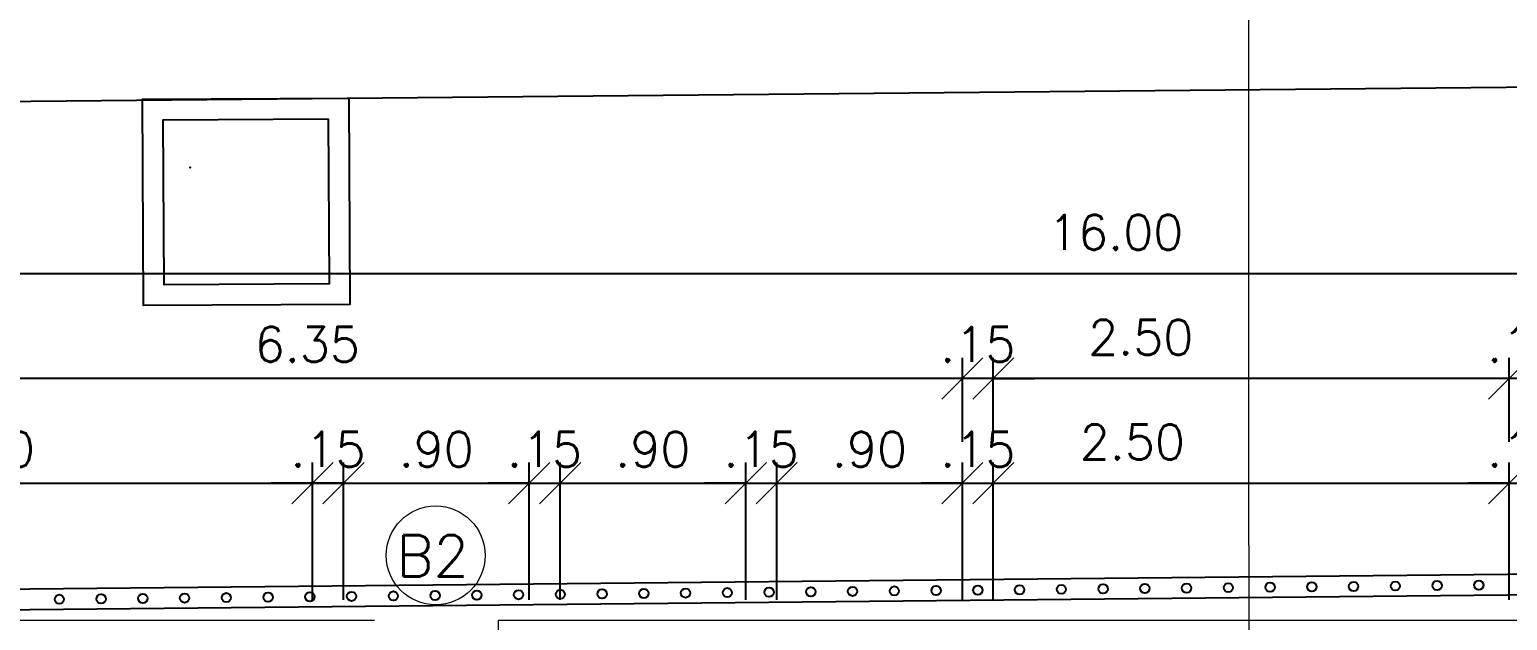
# Model space of a CAD drawing. Header units: millimetres. Extents: x 521 to 1055, y 261 to 520.
# Drawn here: x 702.96 to 710.12, y 424.25 to 427.11 of the extents above; entities that cross this region are included whole.
import ezdxf
from ezdxf.enums import TextEntityAlignment as Align

# ---------------------------------------------------------------- set-up
doc = ezdxf.new("R2010")
doc.units = ezdxf.units.MM
doc.linetypes.add('CONTINU', pattern=[0])
doc.linetypes.add('DASHDOTX2', pattern=[2, 1, -0.5, 0, -0.5])
doc.layers.add('0.1', color=8, linetype='Continuous', lineweight=13)
for name, color, linetype in [('01', 8, 'Continuous'), ('02', 1, 'Continuous'), ('parede', 5, 'Continuous'), ('PENA_02_VEG', 8, 'Continuous')]:
    doc.layers.add(name, color=color, linetype=linetype)
doc.styles.add('ROMANS', font='romans')
doc.styles.get("Standard").update_dxf_attribs({"font": 'romans.shx'})
doc.dimstyles.new('Fares Eng - 50', dxfattribs={"dimscale": 2, "dimtxt": 0.085, "dimasz": 0.1, "dimexe": 0.05, "dimexo": 0.05, "dimgap": 0.04, "dimtad": 1, "dimzin": 4, "dimdsep": 46, "dimtxsty": 'ROMANS', "dimblk1": 'OBLIQUE', "dimblk2": 'OBLIQUE', "dimsah": 1, "dimcen": 0.05, "dimdle": 0.05, "dimclrd": 8, "dimclre": 8, "dimclrt": 8, "dimaunit": 1, "dimadec": 0, "dimazin": 0, "dimtfac": 1, "dimtix": 1, "dimtmove": 2, "dimatfit": 0, "dimldrblk": 'OPEN90', "dimfxl": 1, "dimtolj": 1, "dimtzin": 0, "dimarcsym": 0})

# ---------------------------------------------------------------- blocks, each defined once
blk = doc.blocks.new('_OBLIQUE')
at = {"color": 0, "linetype": 'ByBlock'}
blk.add_line((-0.5, -0.5), (0.5, 0.5), dxfattribs=at)
blk = doc.blocks.new('*D459')
at = {"layer": '0.1', "color": 8, "linetype": 'CONTINU', "lineweight": -2, "transparency": 16777216}
for p, q in [((701.1264, 424.3465), (701.1264, 425.0113)), ((704.3264, 424.3465), (704.3264, 425.0113)), ((701.0264, 424.9113), (704.4264, 424.9113))]:
    blk.add_line(p, q, dxfattribs=at)
at = {"layer": 'DEFPOINTS', "color": 0, "linetype": 'CONTINU', "lineweight": -2, "transparency": 16777216}
for p in [(704.3264, 424.9113), (701.1264, 424.2465), (704.3264, 424.2465)]:
    blk.add_point(p, dxfattribs=at)
at = {"layer": '0.1', "color": 8, "linetype": 'CONTINU', "lineweight": -2, "transparency": 16777216, "xscale": 0.2, "yscale": 0.2, "zscale": 0.2, "rotation": 180}
blk.add_blockref('_OBLIQUE', (701.1264, 424.9113), dxfattribs=at)
at = {"layer": '0.1', "color": 8, "linetype": 'CONTINU', "lineweight": -2, "transparency": 16777216, "xscale": 0.2, "yscale": 0.2, "zscale": 0.2}
blk.add_blockref('_OBLIQUE', (704.3264, 424.9113), dxfattribs=at)
at = {"layer": '0.1', "color": 8, "linetype": 'CONTINU', "transparency": 16777216, "insert": (702.7264, 425.0763), "char_height": 0.17, "attachment_point": 5, "style": 'ROMANS'}
blk.add_mtext('\\A1;3.20', dxfattribs=at)
blk = doc.blocks.new('_Open90')
at = {"color": 0, "linetype": 'ByBlock', "lineweight": -2}
for p, q in [((-0.5, 0.5), (0, 0)), ((0, 0), (-1, 0)), ((0, 0), (-0.5, -0.5))]:
    blk.add_line(p, q, dxfattribs=at)
blk = doc.blocks.new('*D461')
at = {"layer": '0.1', "color": 8, "lineweight": -2, "transparency": 16777216}
for p, q in [((704.4764, 424.3465), (704.4764, 425.0113)), ((705.3764, 424.3465), (705.3764, 425.0113)), ((704.3764, 424.9113), (705.4764, 424.9113))]:
    blk.add_line(p, q, dxfattribs=at)
at = {"layer": 'DEFPOINTS', "color": 0, "lineweight": -2, "transparency": 16777216}
for p in [(705.3764, 424.9113), (704.4764, 424.2465), (705.3764, 424.2465)]:
    blk.add_point(p, dxfattribs=at)
at = {"layer": '0.1', "color": 8, "lineweight": -2, "transparency": 16777216, "xscale": 0.2, "yscale": 0.2, "zscale": 0.2, "rotation": 180}
blk.add_blockref('_OBLIQUE', (704.4764, 424.9113), dxfattribs=at)
at = {"layer": '0.1', "color": 8, "lineweight": -2, "transparency": 16777216, "xscale": 0.2, "yscale": 0.2, "zscale": 0.2}
blk.add_blockref('_OBLIQUE', (705.3764, 424.9113), dxfattribs=at)
at = {"layer": '0.1', "color": 8, "transparency": 16777216, "insert": (704.9264, 425.0763), "char_height": 0.17, "attachment_point": 5, "style": 'ROMANS'}
blk.add_mtext('\\A1;.90', dxfattribs=at)
blk = doc.blocks.new('*D462')
at = {"layer": '0.1', "color": 8, "linetype": 'CONTINU', "lineweight": -2, "transparency": 16777216}
for p, q in [((704.3264, 424.3465), (704.3264, 425.0113)), ((704.4764, 424.3465), (704.4764, 425.0113)), ((704.3264, 424.9113), (704.1264, 424.9113)), ((704.4764, 424.9113), (704.3264, 424.9113)), ((704.4764, 424.9113), (704.6764, 424.9113))]:
    blk.add_line(p, q, dxfattribs=at)
at = {"layer": 'DEFPOINTS', "color": 0, "linetype": 'CONTINU', "lineweight": -2, "transparency": 16777216}
for p in [(704.3264, 424.9113), (704.3264, 424.2465), (704.4764, 424.2465)]:
    blk.add_point(p, dxfattribs=at)
at = {"layer": '0.1', "color": 8, "linetype": 'CONTINU', "lineweight": -2, "transparency": 16777216, "xscale": 0.2, "yscale": 0.2, "zscale": 0.2}
blk.add_blockref('_OBLIQUE', (704.3264, 424.9113), dxfattribs=at)
at = {"layer": '0.1', "color": 8, "linetype": 'CONTINU', "lineweight": -2, "transparency": 16777216, "xscale": 0.2, "yscale": 0.2, "zscale": 0.2, "rotation": 180}
blk.add_blockref('_OBLIQUE', (704.4764, 424.9113), dxfattribs=at)
at = {"layer": '0.1', "color": 8, "linetype": 'CONTINU', "transparency": 16777216, "insert": (704.4014, 425.0763), "char_height": 0.17, "attachment_point": 5, "style": 'ROMANS'}
blk.add_mtext('\\A1;.15', dxfattribs=at)
blk = doc.blocks.new('*D463')
at = {"layer": '0.1', "color": 8, "lineweight": -2, "transparency": 16777216}
for p, q in [((705.3764, 424.3465), (705.3764, 425.0113)), ((705.5264, 424.3465), (705.5264, 425.0113)), ((705.3764, 424.9113), (705.1764, 424.9113)), ((705.3764, 424.9113), (705.5264, 424.9113)), ((705.5264, 424.9113), (705.7264, 424.9113))]:
    blk.add_line(p, q, dxfattribs=at)
at = {"layer": 'DEFPOINTS', "color": 0, "lineweight": -2, "transparency": 16777216}
for p in [(705.5264, 424.9113), (705.3764, 424.2465), (705.5264, 424.2465)]:
    blk.add_point(p, dxfattribs=at)
at = {"layer": '0.1', "color": 8, "lineweight": -2, "transparency": 16777216, "xscale": 0.2, "yscale": 0.2, "zscale": 0.2}
blk.add_blockref('_OBLIQUE', (705.3764, 424.9113), dxfattribs=at)
at = {"layer": '0.1', "color": 8, "lineweight": -2, "transparency": 16777216, "xscale": 0.2, "yscale": 0.2, "zscale": 0.2, "rotation": 180}
blk.add_blockref('_OBLIQUE', (705.5264, 424.9113), dxfattribs=at)
at = {"layer": '0.1', "color": 8, "transparency": 16777216, "insert": (705.4514, 425.0763), "char_height": 0.17, "attachment_point": 5, "style": 'ROMANS'}
blk.add_mtext('\\A1;.15', dxfattribs=at)
blk = doc.blocks.new('*D464')
at = {"layer": '0.1', "color": 8, "lineweight": -2, "transparency": 16777216}
for p, q in [((705.5264, 424.3465), (705.5264, 425.0113)), ((706.4264, 424.3465), (706.4264, 425.0113)), ((705.4264, 424.9113), (706.5264, 424.9113))]:
    blk.add_line(p, q, dxfattribs=at)
at = {"layer": 'DEFPOINTS', "color": 0, "lineweight": -2, "transparency": 16777216}
for p in [(706.4264, 424.9113), (705.5264, 424.2465), (706.4264, 424.2465)]:
    blk.add_point(p, dxfattribs=at)
at = {"layer": '0.1', "color": 8, "lineweight": -2, "transparency": 16777216, "xscale": 0.2, "yscale": 0.2, "zscale": 0.2, "rotation": 180}
blk.add_blockref('_OBLIQUE', (705.5264, 424.9113), dxfattribs=at)
at = {"layer": '0.1', "color": 8, "lineweight": -2, "transparency": 16777216, "xscale": 0.2, "yscale": 0.2, "zscale": 0.2}
blk.add_blockref('_OBLIQUE', (706.4264, 424.9113), dxfattribs=at)
at = {"layer": '0.1', "color": 8, "transparency": 16777216, "insert": (705.9764, 425.0763), "char_height": 0.17, "attachment_point": 5, "style": 'ROMANS'}
blk.add_mtext('\\A1;.90', dxfattribs=at)
blk = doc.blocks.new('*D465')
at = {"layer": '0.1', "color": 8, "linetype": 'CONTINU', "lineweight": -2, "transparency": 16777216}
for p, q in [((706.4264, 424.3465), (706.4264, 425.0113)), ((706.5764, 424.3465), (706.5764, 425.0113)), ((706.4264, 424.9113), (706.2264, 424.9113)), ((706.4264, 424.9113), (706.5764, 424.9113)), ((706.5764, 424.9113), (706.7764, 424.9113))]:
    blk.add_line(p, q, dxfattribs=at)
at = {"layer": 'DEFPOINTS', "color": 0, "linetype": 'CONTINU', "lineweight": -2, "transparency": 16777216}
for p in [(706.5764, 424.9113), (706.4264, 424.2465), (706.5764, 424.2465)]:
    blk.add_point(p, dxfattribs=at)
at = {"layer": '0.1', "color": 8, "linetype": 'CONTINU', "lineweight": -2, "transparency": 16777216, "xscale": 0.2, "yscale": 0.2, "zscale": 0.2}
blk.add_blockref('_OBLIQUE', (706.4264, 424.9113), dxfattribs=at)
at = {"layer": '0.1', "color": 8, "linetype": 'CONTINU', "lineweight": -2, "transparency": 16777216, "xscale": 0.2, "yscale": 0.2, "zscale": 0.2, "rotation": 180}
blk.add_blockref('_OBLIQUE', (706.5764, 424.9113), dxfattribs=at)
at = {"layer": '0.1', "color": 8, "linetype": 'CONTINU', "transparency": 16777216, "insert": (706.5014, 425.0763), "char_height": 0.17, "attachment_point": 5, "style": 'ROMANS'}
blk.add_mtext('\\A1;.15', dxfattribs=at)
blk = doc.blocks.new('*D466')
at = {"layer": '0.1', "color": 8, "linetype": 'CONTINU', "lineweight": -2, "transparency": 16777216}
for p, q in [((706.5764, 424.3465), (706.5764, 425.0113)), ((707.4764, 424.3465), (707.4764, 425.0113)), ((706.4764, 424.9113), (707.5764, 424.9113))]:
    blk.add_line(p, q, dxfattribs=at)
at = {"layer": 'DEFPOINTS', "color": 0, "linetype": 'CONTINU', "lineweight": -2, "transparency": 16777216}
for p in [(707.4764, 424.9113), (706.5764, 424.2465), (707.4764, 424.2465)]:
    blk.add_point(p, dxfattribs=at)
at = {"layer": '0.1', "color": 8, "linetype": 'CONTINU', "lineweight": -2, "transparency": 16777216, "xscale": 0.2, "yscale": 0.2, "zscale": 0.2, "rotation": 180}
blk.add_blockref('_OBLIQUE', (706.5764, 424.9113), dxfattribs=at)
at = {"layer": '0.1', "color": 8, "linetype": 'CONTINU', "lineweight": -2, "transparency": 16777216, "xscale": 0.2, "yscale": 0.2, "zscale": 0.2}
blk.add_blockref('_OBLIQUE', (707.4764, 424.9113), dxfattribs=at)
at = {"layer": '0.1', "color": 8, "linetype": 'CONTINU', "transparency": 16777216, "insert": (707.0264, 425.0763), "char_height": 0.17, "attachment_point": 5, "style": 'ROMANS'}
blk.add_mtext('\\A1;.90', dxfattribs=at)
blk = doc.blocks.new('*D467')
at = {"layer": '0.1', "color": 8, "linetype": 'CONTINU', "lineweight": -2, "transparency": 16777216}
for p, q in [((707.4764, 424.3465), (707.4764, 425.0113)), ((707.6264, 424.3465), (707.6264, 425.0113)), ((707.4764, 424.9113), (707.2764, 424.9113)), ((707.4764, 424.9113), (707.6264, 424.9113)), ((707.6264, 424.9113), (707.8264, 424.9113))]:
    blk.add_line(p, q, dxfattribs=at)
at = {"layer": 'DEFPOINTS', "color": 0, "linetype": 'CONTINU', "lineweight": -2, "transparency": 16777216}
for p in [(707.6264, 424.9113), (707.4764, 424.2465), (707.6264, 424.2465)]:
    blk.add_point(p, dxfattribs=at)
at = {"layer": '0.1', "color": 8, "linetype": 'CONTINU', "lineweight": -2, "transparency": 16777216, "xscale": 0.2, "yscale": 0.2, "zscale": 0.2}
blk.add_blockref('_OBLIQUE', (707.4764, 424.9113), dxfattribs=at)
at = {"layer": '0.1', "color": 8, "linetype": 'CONTINU', "lineweight": -2, "transparency": 16777216, "xscale": 0.2, "yscale": 0.2, "zscale": 0.2, "rotation": 180}
blk.add_blockref('_OBLIQUE', (707.6264, 424.9113), dxfattribs=at)
at = {"layer": '0.1', "color": 8, "linetype": 'CONTINU', "transparency": 16777216, "insert": (707.5514, 425.0763), "char_height": 0.17, "attachment_point": 5, "style": 'ROMANS'}
blk.add_mtext('\\A1;.15', dxfattribs=at)
blk = doc.blocks.new('*D468')
at = {"layer": '0.1', "color": 8, "linetype": 'CONTINU', "lineweight": -2, "transparency": 16777216}
for p, q in [((707.6264, 424.3465), (707.6264, 425.0113)), ((710.1264, 424.3465), (710.1264, 425.0113)), ((707.5264, 424.9113), (710.2264, 424.9113))]:
    blk.add_line(p, q, dxfattribs=at)
at = {"layer": 'DEFPOINTS', "color": 0, "linetype": 'CONTINU', "lineweight": -2, "transparency": 16777216}
for p in [(710.1264, 424.9113), (707.6264, 424.2465), (710.1264, 424.2465)]:
    blk.add_point(p, dxfattribs=at)
at = {"layer": '0.1', "color": 8, "linetype": 'CONTINU', "lineweight": -2, "transparency": 16777216, "xscale": 0.2, "yscale": 0.2, "zscale": 0.2, "rotation": 180}
blk.add_blockref('_OBLIQUE', (707.6264, 424.9113), dxfattribs=at)
at = {"layer": '0.1', "color": 8, "linetype": 'CONTINU', "lineweight": -2, "transparency": 16777216, "xscale": 0.2, "yscale": 0.2, "zscale": 0.2}
blk.add_blockref('_OBLIQUE', (710.1264, 424.9113), dxfattribs=at)
at = {"layer": '0.1', "color": 8, "linetype": 'CONTINU', "transparency": 16777216, "insert": (708.3005, 425.1113), "char_height": 0.17, "attachment_point": 5, "style": 'ROMANS'}
blk.add_mtext('\\A1;2.50', dxfattribs=at)
blk = doc.blocks.new('*D469')
at = {"layer": '0.1', "color": 8, "linetype": 'CONTINU', "lineweight": -2, "transparency": 16777216}
for p, q in [((710.1264, 424.3465), (710.1264, 425.0113)), ((710.2764, 424.3465), (710.2764, 425.0113)), ((710.1264, 424.9113), (709.9264, 424.9113)), ((710.1264, 424.9113), (710.2764, 424.9113)), ((710.2764, 424.9113), (710.4764, 424.9113))]:
    blk.add_line(p, q, dxfattribs=at)
at = {"layer": 'DEFPOINTS', "color": 0, "linetype": 'CONTINU', "lineweight": -2, "transparency": 16777216}
for p in [(710.2764, 424.9113), (710.1264, 424.2465), (710.2764, 424.2465)]:
    blk.add_point(p, dxfattribs=at)
at = {"layer": '0.1', "color": 8, "linetype": 'CONTINU', "lineweight": -2, "transparency": 16777216, "xscale": 0.2, "yscale": 0.2, "zscale": 0.2}
blk.add_blockref('_OBLIQUE', (710.1264, 424.9113), dxfattribs=at)
at = {"layer": '0.1', "color": 8, "linetype": 'CONTINU', "lineweight": -2, "transparency": 16777216, "xscale": 0.2, "yscale": 0.2, "zscale": 0.2, "rotation": 180}
blk.add_blockref('_OBLIQUE', (710.2764, 424.9113), dxfattribs=at)
at = {"layer": '0.1', "color": 8, "linetype": 'CONTINU', "transparency": 16777216, "insert": (710.2014, 425.0763), "char_height": 0.17, "attachment_point": 5, "style": 'ROMANS'}
blk.add_mtext('\\A1;.15', dxfattribs=at)
blk = doc.blocks.new('*D478')
at = {"layer": '0.1', "color": 8, "linetype": 'CONTINU', "lineweight": -2, "transparency": 16777216}
for p, q in [((710.1264, 425.1113), (710.1264, 425.519)), ((710.2764, 425.1113), (710.2764, 425.519)), ((710.1264, 425.419), (709.9264, 425.419)), ((710.2764, 425.419), (710.1264, 425.419)), ((710.2764, 425.419), (710.4764, 425.419))]:
    blk.add_line(p, q, dxfattribs=at)
at = {"layer": 'DEFPOINTS', "color": 0, "linetype": 'CONTINU', "lineweight": -2, "transparency": 16777216}
for p in [(710.1264, 425.419), (710.1264, 425.0113), (710.2764, 425.0113)]:
    blk.add_point(p, dxfattribs=at)
at = {"layer": '0.1', "color": 8, "linetype": 'CONTINU', "lineweight": -2, "transparency": 16777216, "xscale": 0.2, "yscale": 0.2, "zscale": 0.2}
blk.add_blockref('_OBLIQUE', (710.1264, 425.419), dxfattribs=at)
at = {"layer": '0.1', "color": 8, "linetype": 'CONTINU', "lineweight": -2, "transparency": 16777216, "xscale": 0.2, "yscale": 0.2, "zscale": 0.2, "rotation": 180}
blk.add_blockref('_OBLIQUE', (710.2764, 425.419), dxfattribs=at)
at = {"layer": '0.1', "color": 8, "linetype": 'CONTINU', "transparency": 16777216, "insert": (710.2014, 425.584), "char_height": 0.17, "attachment_point": 5, "style": 'ROMANS'}
blk.add_mtext('\\A1;.15', dxfattribs=at)
blk = doc.blocks.new('*D479')
at = {"layer": '0.1', "color": 8, "linetype": 'CONTINU', "lineweight": -2, "transparency": 16777216}
for p, q in [((707.6264, 425.1113), (707.6264, 425.519)), ((710.1264, 425.1113), (710.1264, 425.519)), ((710.2264, 425.419), (707.5264, 425.419))]:
    blk.add_line(p, q, dxfattribs=at)
at = {"layer": 'DEFPOINTS', "color": 0, "linetype": 'CONTINU', "lineweight": -2, "transparency": 16777216}
for p in [(707.6264, 425.419), (707.6264, 425.0113), (710.1264, 425.0113)]:
    blk.add_point(p, dxfattribs=at)
at = {"layer": '0.1', "color": 8, "linetype": 'CONTINU', "lineweight": -2, "transparency": 16777216, "xscale": 0.2, "yscale": 0.2, "zscale": 0.2, "rotation": 180}
blk.add_blockref('_OBLIQUE', (707.6264, 425.419), dxfattribs=at)
at = {"layer": '0.1', "color": 8, "linetype": 'CONTINU', "lineweight": -2, "transparency": 16777216, "xscale": 0.2, "yscale": 0.2, "zscale": 0.2}
blk.add_blockref('_OBLIQUE', (710.1264, 425.419), dxfattribs=at)
at = {"layer": '0.1', "color": 8, "linetype": 'CONTINU', "transparency": 16777216, "insert": (708.341, 425.619), "char_height": 0.17, "attachment_point": 5, "style": 'ROMANS'}
blk.add_mtext('\\A1;2.50', dxfattribs=at)
blk = doc.blocks.new('*D480')
at = {"layer": '0.1', "color": 8, "linetype": 'CONTINU', "lineweight": -2, "transparency": 16777216}
for p, q in [((707.4764, 425.1113), (707.4764, 425.519)), ((707.6264, 425.1113), (707.6264, 425.519)), ((707.4764, 425.419), (707.2764, 425.419)), ((707.6264, 425.419), (707.4764, 425.419)), ((707.6264, 425.419), (707.8264, 425.419))]:
    blk.add_line(p, q, dxfattribs=at)
at = {"layer": 'DEFPOINTS', "color": 0, "linetype": 'CONTINU', "lineweight": -2, "transparency": 16777216}
for p in [(707.4764, 425.419), (707.4764, 425.0113), (707.6264, 425.0113)]:
    blk.add_point(p, dxfattribs=at)
at = {"layer": '0.1', "color": 8, "linetype": 'CONTINU', "lineweight": -2, "transparency": 16777216, "xscale": 0.2, "yscale": 0.2, "zscale": 0.2}
blk.add_blockref('_OBLIQUE', (707.4764, 425.419), dxfattribs=at)
at = {"layer": '0.1', "color": 8, "linetype": 'CONTINU', "lineweight": -2, "transparency": 16777216, "xscale": 0.2, "yscale": 0.2, "zscale": 0.2, "rotation": 180}
blk.add_blockref('_OBLIQUE', (707.6264, 425.419), dxfattribs=at)
at = {"layer": '0.1', "color": 8, "linetype": 'CONTINU', "transparency": 16777216, "insert": (707.5514, 425.584), "char_height": 0.17, "attachment_point": 5, "style": 'ROMANS'}
blk.add_mtext('\\A1;.15', dxfattribs=at)
blk = doc.blocks.new('*D481')
at = {"layer": '0.1', "color": 8, "linetype": 'CONTINU', "lineweight": -2, "transparency": 16777216}
for p, q in [((701.1264, 425.1113), (701.1264, 425.519)), ((707.4764, 425.1113), (707.4764, 425.519)), ((707.5764, 425.419), (701.0264, 425.419))]:
    blk.add_line(p, q, dxfattribs=at)
at = {"layer": 'DEFPOINTS', "color": 0, "linetype": 'CONTINU', "lineweight": -2, "transparency": 16777216}
for p in [(701.1264, 425.419), (701.1264, 425.0113), (707.4764, 425.0113)]:
    blk.add_point(p, dxfattribs=at)
at = {"layer": '0.1', "color": 8, "linetype": 'CONTINU', "lineweight": -2, "transparency": 16777216, "xscale": 0.2, "yscale": 0.2, "zscale": 0.2, "rotation": 180}
blk.add_blockref('_OBLIQUE', (701.1264, 425.419), dxfattribs=at)
at = {"layer": '0.1', "color": 8, "linetype": 'CONTINU', "lineweight": -2, "transparency": 16777216, "xscale": 0.2, "yscale": 0.2, "zscale": 0.2}
blk.add_blockref('_OBLIQUE', (707.4764, 425.419), dxfattribs=at)
at = {"layer": '0.1', "color": 8, "linetype": 'CONTINU', "transparency": 16777216, "insert": (704.3014, 425.584), "char_height": 0.17, "attachment_point": 5, "style": 'ROMANS'}
blk.add_mtext('\\A1;6.35', dxfattribs=at)
blk = doc.blocks.new('*D483')
at = {"layer": '0.1', "color": 8, "linetype": 'CONTINU', "lineweight": -2, "transparency": 16777216}
for p, q in [((700.8764, 425.619), (700.8764, 426.0268)), ((716.8764, 425.619), (716.8764, 426.0268)), ((716.9764, 425.9268), (700.7764, 425.9268))]:
    blk.add_line(p, q, dxfattribs=at)
at = {"layer": 'DEFPOINTS', "color": 0, "linetype": 'CONTINU', "lineweight": -2, "transparency": 16777216}
for p in [(700.8764, 425.9268), (700.8764, 425.519), (716.8764, 425.519)]:
    blk.add_point(p, dxfattribs=at)
at = {"layer": '0.1', "color": 8, "linetype": 'CONTINU', "lineweight": -2, "transparency": 16777216, "xscale": 0.2, "yscale": 0.2, "zscale": 0.2, "rotation": 180}
blk.add_blockref('_OBLIQUE', (700.8764, 425.9268), dxfattribs=at)
at = {"layer": '0.1', "color": 8, "linetype": 'CONTINU', "lineweight": -2, "transparency": 16777216, "xscale": 0.2, "yscale": 0.2, "zscale": 0.2}
blk.add_blockref('_OBLIQUE', (716.8764, 425.9268), dxfattribs=at)
at = {"layer": '0.1', "color": 8, "linetype": 'CONTINU', "transparency": 16777216, "insert": (708.2194, 426.1268), "char_height": 0.17, "attachment_point": 5, "style": 'ROMANS'}
blk.add_mtext('\\A1;16.00', dxfattribs=at)
blk = doc.blocks.new('Cor-4A')
h = blk.add_hatch(color=1)
edge = h.paths.add_edge_path()
edge.add_line((-0.000046, -0.007316), (-0.007572, 0))
edge.add_line((-0.007572, 0), (-0.000141, 0.007314))
edge.add_line((-0.000141, 0.007314), (-0.000141, 0.004997))
edge.add_arc((0.000001, 0), 0.004999, 91.62163, 269.46796)
edge.add_line((-0.000046, -0.004999), (-0.000046, -0.007316))
at = {"linetype": 'DASHDOTX2'}
blk.add_line((0, 0.037351), (0, 0.004998), dxfattribs=at)
at = {"color": 1}
blk.add_lwpolyline([(-0.000046, -0.007316), (-0.007572, 0), (-0.000141, 0.007314), (-0.000141, 0.004997, 0.98138), (-0.000046, -0.004999)], format="xyb", close=True, dxfattribs=at)
blk.add_circle((0, 0), 0.004998, dxfattribs=at)
at = {"color": 3, "style": 'ROMANS'}
blk.add_attdef('O', text='', height=0.006, rotation=90, dxfattribs=at).set_placement((0.000194, 0), align=Align.MIDDLE)
blk = doc.blocks.new('SUP')
at = {"layer": '01', "color": 8}
for p, q in [((247.1784, 61.9223), (222.7, 61.6788)), ((247.1784, 61.8223), (222.8, 61.5798))]:
    blk.add_line(p, q, dxfattribs=at)
at = {"layer": '02', "color": 8}
blk.add_line((220.1873, 64.0216), (246.6776, 64.2719), dxfattribs=at)
at = {"layer": '02', "color": 8, "linetype": 'CONTINU', "lineweight": -2}
for points in [[(226.1765, 64.0782), (226.1814, 63.0782), (225.1815, 63.0732), (225.1765, 64.0732), (226.1765, 64.0782)], [(226.077, 63.9777), (226.081, 63.1777), (225.281, 63.1737), (225.277, 63.9737), (226.077, 63.9777)]]:
    blk.add_lwpolyline(points, dxfattribs=at)
at = {"layer": 'parede', "color": 8}
for centre in [(225.1779, 61.6534), (225.3803, 61.6555), (225.5826, 61.6575), (225.785, 61.6595), (225.9873, 61.6615), (226.1897, 61.6635), (226.3921, 61.6655), (226.5944, 61.6675), (226.7968, 61.6695), (226.9991, 61.6716), (227.2015, 61.6736), (227.4038, 61.6756), (227.6062, 61.6776), (227.8085, 61.6796), (228.0109, 61.6816), (228.2133, 61.6836), (228.4156, 61.6857), (228.618, 61.6877), (228.8203, 61.6897), (229.0227, 61.6917), (229.225, 61.6937), (229.4274, 61.6957), (229.6297, 61.6977), (229.8321, 61.6997), (230.0345, 61.7018), (230.2368, 61.7038), (230.4392, 61.7058), (230.6415, 61.7078), (230.8439, 61.7098), (231.0462, 61.7118), (231.2486, 61.7138), (231.4509, 61.7159), (231.6533, 61.7179), (224.7732, 61.6494), (224.9756, 61.6514)]:
    blk.add_circle(centre, 0.0225, dxfattribs=at)
at = {"layer": 'PENA_02_VEG', "color": 8, "linetype": 'Continuous'}
blk.add_point((225.4075, 63.7416), dxfattribs=at)

msp = doc.modelspace()

# ---------------------------------------------------------------- linework, layer by layer
at = {"layer": '0.1', "color": 8, "linetype": 'DASHDOTX2', "ltscale": 0.5}
msp.add_line((708.86557, 424.60892), (708.86557, 371.68747), dxfattribs=at)
at = {"layer": '0.1', "color": 7}
for p, q in [((704.62637, 424.24649), (700.87637, 424.24649)), ((716.87637, 424.24649), (705.22637, 424.24649)), ((705.22637, 424.24649), (705.22637, 423.99649))]:
    msp.add_line(p, q, dxfattribs=at)
at = {"layer": '0.1', "color": 8}
msp.add_circle((704.92365, 424.56165), 0.23964, dxfattribs=at)

# ---------------------------------------------------------------- block references
at = {"layer": '0.1', "color": 8, "linetype": 'CONTINU', "lineweight": -2}
msp.add_blockref('SUP', (478.32633, 362.69961), dxfattribs=at)
at = {"layer": '0.1', "color": 8}
ref = msp.add_blockref('Cor-4A', (708.86557, 427.95557), dxfattribs=dict(at, xscale=-89.59999999999991, yscale=89.59999999999997, zscale=89.60000000000001, rotation=180))
ref.add_attrib('O', 'D', dxfattribs={"layer": '0', "color": 3, "height": 0.5376, "style": 'ROMANS'}).set_placement((708.88296, 427.95557), align=Align.MIDDLE)

# ---------------------------------------------------------------- texts
msp.add_text('B2', height=0.2, dxfattribs=at).set_placement((704.73304, 424.46013))

# ---------------------------------------------------------------- dimensions: what is measured, and where the dimension line sits
at = {"layer": '0.1', "color": 8, "linetype": 'CONTINU'}
for base, p1, p2, picture, middle in [((700.87637, 425.92676), (716.87637, 425.51904), (700.87637, 425.51904), '*D483', (708.21941, 426.12676)), ((707.62637, 425.41904), (710.12637, 425.01132), (707.62637, 425.01132), '*D479', (708.34101, 425.61904)), ((710.12637, 424.91132), (707.62637, 424.24649), (710.12637, 424.24649), '*D468', (708.30048, 425.11132))]:
    dim = msp.add_linear_dim(base=base, p1=p1, p2=p2, dimstyle='Fares Eng - 50', dxfattribs=at)
    dim.commit()
    dim.dimension.update_dxf_attribs({"geometry": picture, "text_midpoint": middle, "dimtype": 160})
for base, p1, p2, picture, middle in [((701.12637, 425.41904), (707.47637, 425.01132), (701.12637, 425.01132), '*D481', (704.30137, 425.58404)), ((707.47637, 425.41904), (707.62637, 425.01132), (707.47637, 425.01132), '*D480', (707.55137, 425.58404)), ((710.12637, 425.41904), (710.27637, 425.01132), (710.12637, 425.01132), '*D478', (710.20137, 425.58404)), ((704.32637, 424.91132), (701.12637, 424.24649), (704.32637, 424.24649), '*D459', (702.72637, 425.07632)), ((704.32637, 424.91132), (704.47637, 424.24649), (704.32637, 424.24649), '*D462', (704.40137, 425.07632)), ((706.57637, 424.91132), (706.42637, 424.24649), (706.57637, 424.24649), '*D465', (706.50137, 425.07632)), ((707.47637, 424.91132), (706.57637, 424.24649), (707.47637, 424.24649), '*D466', (707.02637, 425.07632)), ((707.62637, 424.91132), (707.47637, 424.24649), (707.62637, 424.24649), '*D467', (707.55137, 425.07632)), ((710.27637, 424.91132), (710.12637, 424.24649), (710.27637, 424.24649), '*D469', (710.20137, 425.07632))]:
    dim = msp.add_linear_dim(base=base, p1=p1, p2=p2, dimstyle='Fares Eng - 50', dxfattribs=at)
    dim.commit()
    dim.dimension.update_dxf_attribs({"geometry": picture, "text_midpoint": middle})
at = {"layer": '0.1', "color": 7}
for base, p1, p2, picture, middle in [((705.37637, 424.91132), (704.47637, 424.24649), (705.37637, 424.24649), '*D461', (704.92637, 425.07632)), ((705.52637, 424.91132), (705.37637, 424.24649), (705.52637, 424.24649), '*D463', (705.45137, 425.07632)), ((706.42637, 424.91132), (705.52637, 424.24649), (706.42637, 424.24649), '*D464', (705.97637, 425.07632))]:
    dim = msp.add_linear_dim(base=base, p1=p1, p2=p2, dimstyle='Fares Eng - 50', dxfattribs=at)
    dim.commit()
    dim.dimension.update_dxf_attribs({"geometry": picture, "text_midpoint": middle})

doc.saveas('drawing.dxf')
